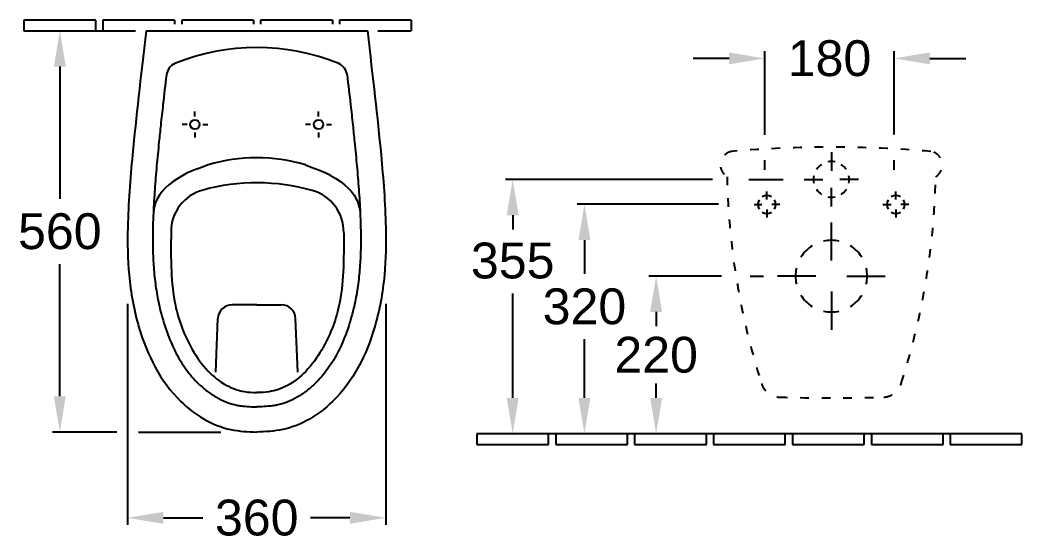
# Model space of a CAD drawing. Extents: x 152 to 2715, y 720 to 1439.
# Drawn here: x 152 to 1549, y 720 to 1439 of the extents above; entities that cross this region are included whole.
import ezdxf

# ---------------------------------------------------------------- set-up
doc = ezdxf.new("R2010")
doc.units = 0
doc.linetypes.add('ACAD_ISO03W100', pattern=[30, 12, -18])
for name, color, linetype in [('DRAUF', 6, 'CONTINUOUS'), ('DRAUF_Befestigung', 7, 'CONTINUOUS'), ('DRAUF_Bemassung', 7, 'CONTINUOUS'), ('DRAUF_Fliesen', 2, 'CONTINUOUS'), ('INST', 4, 'CONTINUOUS'), ('INST_Abfluss', 7, 'CONTINUOUS'), ('INST_Befestigung', 7, 'CONTINUOUS'), ('INST_Bemassung', 7, 'CONTINUOUS'), ('INST_Fliesen', 2, 'CONTINUOUS')]:
    doc.layers.add(name, color=color, linetype=linetype)
doc.styles.get("Standard").update_dxf_attribs({"font": 'ARIAL.TTF'})

msp = doc.modelspace()

# ---------------------------------------------------------------- linework, layer by layer
at = {"layer": 'DRAUF'}
msp.add_line((327.5907208135832, 1424.488595225436), (636.00848735006, 1424.488595225436), dxfattribs=at)
at = {"layer": 'DRAUF', "color": 2}
for p, q in [((481.7996040818211, 1042.024569406588), (447.5599976366541, 1042.024569406588)), ((481.7996040818211, 1042.024569406588), (516.0392105269882, 1042.024569406588)), ((424.7324890485611, 948.2778132979888), (427.5745310990314, 1022.786886449278)), ((538.8667191150812, 948.2778132979888), (536.0246770646108, 1022.786886449278))]:
    msp.add_line(p, q, dxfattribs=at)
at = {"layer": 'DRAUF', "color": 5}
for centre, radius, start, end in [((481.7996040818223, 1095.831902086331), 305.0870852977873, 67.99862807398512, 112.0013719260154), ((375.7450902569185, 1360.477259922847), 20, 114.3301977103731, 173.1484975542573), ((587.8541179067238, 1360.477259922847), 20, 6.851502445742753, 65.66980228962693), ((480.1325788152028, 1020.829738525729), 226.242843348066, 89.57782365623532, 106.9847858291864), ((483.4666293484395, 1020.829738525729), 226.242843348066, 73.01521417081359, 90.42217634376468)]:
    msp.add_arc(centre, radius, start, end, dxfattribs=at)
at = {"layer": 'DRAUF', "color": 2}
for centre, radius, start, end in [((422.3749440838387, 1144.296554873551), 60, 104.9296948760624, 180.6069525748804), ((481.9052496916845, 927.1531284392108), 285.1546167870138, 74.31533092276838, 105.2466171771633), ((543.0939580404713, 1143.835077156718), 60, 358.9549955250516, 74.63225322386965), ((447.5599976366539, 1022.024569406588), 20, 89.9999999999995, 177.8155933979945), ((516.0392105269884, 1022.024569406588), 20, 2.184406602005464, 90.00000000000053)]:
    msp.add_arc(centre, radius, start, end, dxfattribs=at)
at = {"layer": 'DRAUF'}
for points in [[(327.5907208135832, 1424.488595225436), (319.8430134332689, 1357.618950831274), (309.5772143559614, 1270.978673987852), (300.9532069797519, 1161.891572656307), (302.1966019089464, 1080.860037564858), (317.4887458256426, 995.5140324617578), (359.4052623656421, 910.2999546847614), (430.6939812818773, 866.8389141301823), (469.6085293147469, 864.9755503589754), (481.7996040818207, 864.4885952254358)], [(636.00848735006, 1424.488595225436), (643.7561947303734, 1357.618950831274), (654.0219938076809, 1270.978673987852), (662.6460011838903, 1161.891572656307), (661.4026062546959, 1080.860037564858), (646.1104623379997, 995.5140324617578), (604.1939457980002, 910.2999546847614), (532.905226881765, 866.8389141301823), (493.9906788488954, 864.9755503589754), (481.7996040818216, 864.4885952254358)]]:
    msp.add_open_spline(points, degree=3, knots=[0.5574071312669823, 0.5574071312669823, 0.5574071312669823, 0.5574071312669823, 13.35669307875278, 21.4487416450925, 26.75086386171478, 32.70338433626999, 42.17037670449346, 48.54734091170045, 51.4503226322941, 51.4503226322941, 51.4503226322941, 51.4503226322941], dxfattribs=at)
at = {"layer": 'DRAUF', "color": 5}
for points, knots in [([(355.8879167539981, 1362.86318961059), (354.1947945617339, 1348.771985956876), (352.588292549648, 1335.069769548968), (349.970032165334, 1311.952011213978), (348.9179288981004, 1302.413133373346), (347.0706335593206, 1285.118383633142), (346.2623002230421, 1277.336935172107), (344.8989090442253, 1263.787350751685), (344.3314561325576, 1258.007227051741), (343.2560590520475, 1246.754000433278), (342.7458497919783, 1241.281176181748), (341.7642346070559, 1230.364862958001), (341.2927930498406, 1224.918204897954), (339.9545320196266, 1208.612005619603), (339.1638675315307, 1197.786259876726), (337.838566475948, 1175.538837780497), (337.3232989530056, 1164.122831514078), (336.9160058656717, 1148.321316921523), (336.8350514141771, 1143.898685446842), (336.7525317615077, 1135.097278106266), (336.7510715615413, 1130.715381005246), (336.8857602133226, 1117.632678488709), (337.1611943194541, 1108.995008911519), (337.932513858532, 1096.107577866488), (338.2539881844873, 1091.783294805979), (339.4205297934952, 1078.894368059991), (340.4716030712257, 1070.376264771387), (343.1700854279595, 1053.499132002131), (344.8172580380322, 1045.141759572299), (348.0869367185505, 1031.415723285755), (349.5272369553984, 1025.997402660681), (354.2922247142262, 1009.86006268765), (358.0380550100836, 999.344139728868), (366.0183088561098, 980.9955264939454), (370.0611709686998, 973.0101570343245), (379.0247928648798, 957.9503249690865), (383.9437870190584, 950.8767876197335), (392.2264570424386, 940.8119318018257), (395.2634496230444, 937.4400216752351), (400.2700893795879, 932.3865719300129), (402.1456458001762, 930.5949388013), (405.9948275274724, 927.1202932022429), (407.9662459697936, 925.4393698533536), (413.9952600890567, 920.593669975905), (418.1677661944227, 917.6270282759856), (426.6756932046032, 912.3473712403934), (431.0105080953847, 910.0347193621515), (439.7010034376115, 906.1509374668685), (444.0554014629056, 904.5798753535405), (449.7485576368663, 903.020722174037), (451.1287689882222, 902.6817152928647), (453.0010390247144, 902.2750708107337), (453.4994988150245, 902.1719651171957), (454.5162667712993, 901.9717842823584), (455.0320679702866, 901.8752394605262), (456.6020220840419, 901.5960150757055), (457.6787601103381, 901.4237618135426), (461.0002575492406, 900.946423446263), (463.3365958636239, 900.6811314309598), (469.5182778505016, 900.1219892128611), (473.5185810310122, 899.885956706948), (479.0905331050401, 899.629749377325), (480.4332071924853, 899.5727996918172), (481.7996040818211, 899.5170511454121)], [4.315935244408845, 4.315935244408845, 4.315935244408845, 4.315935244408845, 7.467680608406003, 7.467680608406003, 9.734384178020763, 9.734384178020763, 11.61286773170304, 11.61286773170304, 13.01677685798493, 13.01677685798493, 14.347544085913, 14.347544085913, 15.67831131384106, 15.67831131384106, 18.33984576969718, 18.33984576969718, 21.16971620579274, 21.16971620579274, 22.27251030039747, 22.27251030039747, 23.37530439500221, 23.37530439500221, 25.58089258421168, 25.58089258421168, 26.7048353897963, 26.7048353897963, 28.95272100096553, 28.95272100096553, 31.20060661213477, 31.20060661213477, 32.68382321745364, 32.68382321745364, 35.65025642809139, 35.65025642809139, 38.11325059749394, 38.11325059749394, 40.57624476689649, 40.57624476689649, 41.9049817019363, 41.9049817019363, 42.66838719080137, 42.66838719080137, 43.43179267966644, 43.43179267966644, 44.95860365739657, 44.95860365739657, 46.48541463512671, 46.48541463512671, 48.01222561285685, 48.01222561285685, 48.50295636672764, 48.50295636672764, 48.68064129617767, 48.68064129617767, 48.85832622562769, 48.85832622562769, 49.21369608452773, 49.21369608452773, 49.92443580232781, 49.92443580232781, 51.00284179064595, 51.00284179064595, 51.33708449130074, 51.33708449130074, 51.33708449130074, 51.33708449130074]), ([(607.7112914096442, 1362.86318961059), (609.4044136019083, 1348.771985956876), (611.0109156139943, 1335.069769548968), (613.6291759983083, 1311.952011213978), (614.6812792655419, 1302.413133373346), (616.5285746043216, 1285.118383633142), (617.3369079406002, 1277.336935172107), (618.700299119417, 1263.787350751685), (619.2677520310847, 1258.007227051741), (620.3431491115948, 1246.754000433278), (620.853358371664, 1241.281176181748), (621.8349735565864, 1230.364862958001), (622.3064151138017, 1224.918204897954), (623.6446761440156, 1208.612005619603), (624.4353406321115, 1197.786259876726), (625.7606416876943, 1175.538837780497), (626.2759092106367, 1164.122831514078), (626.6832022979706, 1148.321316921523), (626.7641567494652, 1143.898685446842), (626.8466764021346, 1135.097278106266), (626.848136602101, 1130.715381005246), (626.7134479503197, 1117.632678488709), (626.4380138441882, 1108.995008911519), (625.6666943051102, 1096.107577866488), (625.345219979155, 1091.783294805979), (624.178678370147, 1078.894368059991), (623.1276050924166, 1070.376264771387), (620.4291227356828, 1053.499132002131), (618.7819501256101, 1045.141759572299), (615.5122714450918, 1031.415723285755), (614.0719712082439, 1025.997402660681), (609.3069834494161, 1009.86006268765), (605.5611531535587, 999.344139728868), (597.5808993075325, 980.9955264939454), (593.5380371949425, 973.0101570343245), (584.5744152987625, 957.9503249690865), (579.6554211445839, 950.8767876197335), (571.3727511212037, 940.8119318018257), (568.3357585405979, 937.4400216752351), (563.3291187840543, 932.3865719300129), (561.4535623634661, 930.5949388013), (557.6043806361699, 927.1202932022429), (555.6329621938487, 925.4393698533536), (549.6039480745856, 920.593669975905), (545.4314419692196, 917.6270282759856), (536.923514959039, 912.3473712403934), (532.5887000682576, 910.0347193621515), (523.8982047260308, 906.1509374668685), (519.5438067007367, 904.5798753535405), (513.850650526776, 903.020722174037), (512.4704391754201, 902.6817152928647), (510.5981691389279, 902.2750708107337), (510.0997093486178, 902.1719651171957), (509.0829413923429, 901.9717842823584), (508.5671401933557, 901.8752394605262), (506.9971860796004, 901.5960150757055), (505.9204480533042, 901.4237618135426), (502.5989506144017, 900.946423446263), (500.2626123000184, 900.6811314309598), (494.0809303131407, 900.1219892128611), (490.0806271326301, 899.885956706948), (484.5086750586022, 899.629749377325), (483.166000971157, 899.5727996918172), (481.7996040818211, 899.5170511454121)], [4.315935244408845, 4.315935244408845, 4.315935244408845, 4.315935244408845, 7.467680608406003, 7.467680608406003, 9.734384178020763, 9.734384178020763, 11.61286773170304, 11.61286773170304, 13.01677685798493, 13.01677685798493, 14.347544085913, 14.347544085913, 15.67831131384106, 15.67831131384106, 18.33984576969718, 18.33984576969718, 21.16971620579274, 21.16971620579274, 22.27251030039747, 22.27251030039747, 23.37530439500221, 23.37530439500221, 25.58089258421168, 25.58089258421168, 26.7048353897963, 26.7048353897963, 28.95272100096553, 28.95272100096553, 31.20060661213477, 31.20060661213477, 32.68382321745364, 32.68382321745364, 35.65025642809139, 35.65025642809139, 38.11325059749394, 38.11325059749394, 40.57624476689649, 40.57624476689649, 41.9049817019363, 41.9049817019363, 42.66838719080137, 42.66838719080137, 43.43179267966644, 43.43179267966644, 44.95860365739657, 44.95860365739657, 46.48541463512671, 46.48541463512671, 48.01222561285685, 48.01222561285685, 48.50295636672764, 48.50295636672764, 48.68064129617767, 48.68064129617767, 48.85832622562769, 48.85832622562769, 49.21369608452773, 49.21369608452773, 49.92443580232781, 49.92443580232781, 51.00284179064595, 51.00284179064595, 51.33708449130074, 51.33708449130074, 51.33708449130074, 51.33708449130074]), ([(414.043026253541, 1237.204402496391), (390.9133809825612, 1229.064215424384), (362.0294068292601, 1214.885968424013), (342.4282430555299, 1195.544910669991), (338.245325921172, 1175.975341656891), (337.6973430119901, 1171.357174511012)], [67.42909664715368, 67.42909664715368, 67.42909664715368, 67.42909664715368, 80.68667901643926, 127.536821924861, 141.538288203678, 141.538288203678, 141.538288203678, 141.538288203678]), ([(549.5561819101013, 1237.204402496391), (572.6858271810811, 1229.064215424384), (601.5698013343822, 1214.885968424013), (621.1709651081123, 1195.544910669991), (625.3538822424703, 1175.975341656891), (625.9018651516521, 1171.357174511012)], [67.42909664715368, 67.42909664715368, 67.42909664715368, 67.42909664715368, 80.68667901643926, 127.536821924861, 141.538288203678, 141.538288203678, 141.538288203678, 141.538288203678])]:
    msp.add_open_spline(points, degree=3, knots=knots, dxfattribs=at)
at = {"layer": 'DRAUF', "color": 2}
for points, knots in [([(362.3783106057458, 1143.660967511037), (362.1795696385748, 1125.398504075205), (361.8074584630704, 1091.204916142885), (367.111872458787, 1035.06668412812), (385.3348152273179, 987.1275991505076), (411.5238083701315, 949.9663949102851), (436.81577794236, 929.3864527025921), (461.2719025960282, 920.3692223049866), (476.0544500585709, 919.8119196913312), (481.8766095928895, 919.6610993321774)], [0, 0, 0, 0, 54.78923676498375, 102.5842209979387, 168.4178371598438, 205.8115702306102, 237.9148419608087, 264.7751423053408, 282.1842054164652, 282.1842054164652, 282.1842054164652, 282.1842054164652]), ([(603.083978736508, 1142.740811700307), (603.1430905418051, 1124.477362559699), (603.2537680919263, 1090.281929050353), (597.520311374994, 1034.185891974133), (578.9313889871953, 986.3875292815023), (552.4590499666806, 949.4276357589174), (527.0104782408848, 929.0416615798031), (502.4861282550926, 920.211670928988), (487.6997520450263, 919.7674026993809), (481.8766095928897, 919.6610993321774)], [0, 0, 0, 0, 54.78923676498351, 102.5842209979385, 168.4178371598435, 205.8115702306098, 237.9148419608083, 264.7751423053407, 282.1842054164568, 282.1842054164568, 282.1842054164568, 282.1842054164568])]:
    msp.add_open_spline(points, degree=3, knots=knots, dxfattribs=at)
at = {"layer": 'DRAUF_Befestigung', "color": 1, "linetype": 'Continuous'}
for p, q in [((395.6323136731353, 1304.730396940615), (395.6323136731353, 1311.711562500412)), ((567.9668944905079, 1304.730396940615), (567.9668944905079, 1311.711562500412)), ((384.6305344366033, 1293.728617704084), (377.6493688768064, 1293.728617704084)), ((406.6340929096664, 1293.728617704084), (413.6152584694632, 1293.728617704084)), ((556.9651152539768, 1293.728617704084), (549.98394969418, 1293.728617704084)), ((578.9686737270399, 1293.728617704084), (585.9498392868368, 1293.728617704084)), ((395.6323136731344, 1282.726838467552), (395.6323136731344, 1275.745672907755)), ((567.9668944905088, 1282.726838467552), (567.9668944905088, 1275.745672907755))]:
    msp.add_line(p, q, dxfattribs=at)
at = {"layer": 'DRAUF_Befestigung', "color": 7, "linetype": 'Continuous'}
for centre in [(395.6323136731348, 1293.728617704084), (567.9668944905084, 1293.728617704084)]:
    msp.add_circle(centre, 6.53153999999995, dxfattribs=at)
at = {"layer": 'DRAUF_Bemassung'}
for p, q in [((207.2603933397368, 1374.488595225436), (207.2603933397368, 1190.01724461152)), ((207.2603933397368, 914.4885952254358), (207.2603933397368, 1098.959945839351)), ((301.7996040818216, 1043.557014478231), (301.7996040818216, 734.8991477731311)), ((661.7996040818216, 1043.557014478231), (661.7996040818216, 734.8991477731311)), ((286.8021139253475, 864.4885952254358), (197.2603933397368, 864.4885952254358)), ((316.7970942382957, 864.4885952254357), (431.7996040818216, 864.4885952254358)), ((351.7996040818216, 744.8991477731311), (406.6665890750003, 744.8991477731311)), ((611.7996040818216, 744.8991477731311), (556.9326190886429, 744.8991477731311))]:
    msp.add_line(p, q, dxfattribs=at)
for points in [[(198.9270600064035, 1374.488595225436), (215.5937266730701, 1374.488595225436), (207.2603933397368, 1424.488595225436)], [(198.9270600064035, 914.4885952254358), (215.5937266730701, 914.4885952254358), (207.2603933397368, 864.4885952254358)], [(351.7996040818216, 753.2324811064644), (351.7996040818216, 736.5658144397977), (301.7996040818216, 744.8991477731311)], [(611.7996040818216, 753.2324811064644), (611.7996040818216, 736.5658144397977), (661.7996040818216, 744.8991477731311)]]:
    msp.add_solid(points, dxfattribs=at)
at = {"layer": 'DRAUF_Fliesen'}
for p, q in [((257.2603933397368, 1439.488595225436), (157.2603933397368, 1439.488595225436)), ((157.2603933397368, 1439.488595225436), (157.2603933397368, 1424.488595225436)), ((257.2603933397368, 1424.488595225436), (257.2603933397368, 1439.488595225436)), ((367.2603933397368, 1439.488595225436), (267.2603933397368, 1439.488595225436)), ((267.2603933397368, 1439.488595225436), (267.2603933397368, 1424.488595225436)), ((367.2603933397368, 1439.488595225436), (367.2603933397368, 1433.679619583998)), ((477.2603933397368, 1439.488595225436), (377.2603933397368, 1439.488595225436)), ((377.2603933397368, 1439.488595225436), (377.2603933397368, 1433.679619583998)), ((477.2603933397368, 1439.488595225436), (477.2603933397368, 1433.679619583998)), ((587.2603933397368, 1439.488595225436), (487.2603933397368, 1439.488595225436)), ((487.2603933397368, 1439.488595225436), (487.2603933397368, 1433.679619583998)), ((587.2603933397368, 1439.488595225436), (587.2603933397368, 1433.679619583998)), ((697.2603933397368, 1439.488595225436), (597.2603933397368, 1439.488595225436)), ((597.2603933397368, 1439.488595225436), (597.2603933397368, 1433.679619583998)), ((697.2603933397368, 1439.488595225436), (697.2603933397368, 1424.488595225436)), ((157.2603933397368, 1424.488595225436), (257.2603933397368, 1424.488595225436)), ((257.2603933397368, 1424.488595225436), (262.7810532105796, 1424.488595225436)), ((262.7810532105796, 1424.488595225436), (312.7810532105796, 1424.488595225436)), ((650.8181549530636, 1424.488595225436), (697.2603933397368, 1424.488595225436))]:
    msp.add_line(p, q, dxfattribs=at)
at = {"layer": 'INST', "color": 4, "linetype": 'ACAD_ISO03W100'}
for centre, radius, start, end in [((1282.905292070056, -363.8971709165226), 1626.006067748918, 85.11211769632962, 94.88788230367041), ((1147.306340230504, 1237.285821666498), 19.13807846723739, 98.85754084447797, 238.9639799678115), ((1418.504243909607, 1237.285821666498), 19.13807846723739, 301.0360200321885, 81.14245915552205), ((2159.682705804964, 1242.832003743658), 1022.479030239617, 181.2297804922194, 197.6684753589942), ((406.1278783351472, 1242.832003743658), 1022.479030239617, 342.3315246410058, 358.7702195077806), ((1211.199233437117, 940.1738314626114), 26.88220375004188, 196.5851698971988, 266.6101290379175), ((1354.611350702994, 940.1738314626114), 26.88220375004188, 273.3898709620825, 343.4148301028013), ((1282.905292070056, 3096.977434575588), 2184.868537743193, 268.0775426130081, 271.9224573869919)]:
    msp.add_arc(centre, radius, start, end, dxfattribs=at)
at = {"layer": 'INST_Abfluss', "color": 1}
for p, q in [((1282.905292070051, 1254.996535222739), (1282.905292070051, 1229.093745750728)), ((1245.017653679704, 1217.108896832392), (1270.920443151715, 1217.108896832392)), ((1320.792930460398, 1217.108896832392), (1294.890140988387, 1217.108896832392)), ((1282.905292070051, 1179.221258442044), (1282.905292070051, 1205.124047914056)), ((1282.905292070053, 1103.766927478039), (1282.905292070053, 1156.971844251384)), ((1261.247261424406, 1082.108896832392), (1208.042344651061, 1082.108896832392)), ((1304.5633227157, 1082.108896832392), (1357.768239489045, 1082.108896832392)), ((1282.905292070053, 1060.450866186744), (1282.905292070053, 1007.2459494134))]:
    msp.add_line(p, q, dxfattribs=at)
at = {"layer": 'INST_Abfluss', "color": 2}
for centre, start, end in [((1282.90529207005, 1217.108896832392), 123.1738577293247, 146.8261422706753), ((1282.905292070051, 1217.108896832392), 78.17385772932495, 101.826142270675), ((1282.905292070051, 1217.108896832392), 33.17385772932472, 56.82614227067527), ((1282.90529207005, 1217.108896832392), 168.1738577293263, 191.8261422706737), ((1282.905292070051, 1217.108896832392), 348.1738577293263, 11.82614227067371), ((1282.90529207005, 1217.108896832392), 213.1738577293247, 236.8261422706753), ((1282.905292070051, 1217.108896832391), 303.1738577293248, 326.8261422706753), ((1282.905292070051, 1217.108896832391), 258.1738577293249, 281.8261422706751)]:
    msp.add_arc(centre, 24.99999999999936, start, end, dxfattribs=at)
at = {"layer": 'INST_Abfluss', "color": 3}
for centre, start, end in [((1282.905292070052, 1082.108896832394), 77.17772673072221, 102.8222732692778), ((1282.905292070056, 1082.108896832395), 122.1777267307173, 147.8222732692937), ((1282.905292070048, 1082.108896832395), 32.17772673070627, 57.82227326928271), ((1282.905292070057, 1082.108896832398), 167.1777267307081, 192.8222732692919), ((1282.905292070047, 1082.108896832399), 347.1777267307081, 12.82227326929194), ((1282.905292070056, 1082.108896832402), 212.1777267307063, 237.8222732692827), ((1282.90529207005, 1082.108896832402), 302.1777267307173, 327.8222732692938), ((1282.905292070053, 1082.108896832404), 257.1777267307222, 282.8222732692778)]:
    msp.add_arc(centre, 50.00000000000134, start, end, dxfattribs=at)
at = {"layer": 'INST_Befestigung', "color": 1, "linetype": 'Continuous'}
for p, q in [((1192.905292070053, 1188.895586360535, -2.371083520763529e-07), (1192.905292070053, 1200.31220730425, -2.371083520763529e-07)), ((1372.905292070053, 1188.895586360535, -2.371083520763258e-07), (1372.905292070053, 1200.31220730425, -2.371083520763258e-07)), ((1175.307082586794, 1182.072212016407, -2.371083520763529e-07), (1186.03457645831, 1182.072212016407, -2.371083520763529e-07)), ((1192.905292070053, 1175.32220730425, -2.371083520763529e-07), (1192.905292070053, 1163.905586360534, -2.371083520763529e-07)), ((1211.108602541911, 1182.108896832392, -2.371083520763529e-07), (1199.691981598196, 1182.108896832392, -2.371083520763529e-07)), ((1354.701981598195, 1182.108896832392, -2.371083520763258e-07), (1366.118602541911, 1182.108896832392, -2.371083520763258e-07)), ((1372.905292070053, 1175.32220730425, -2.371083520763258e-07), (1372.905292070053, 1163.905586360534, -2.371083520763258e-07)), ((1391.10860254191, 1182.108896832392, -2.371083520763258e-07), (1379.691981598195, 1182.108896832392, -2.371083520763258e-07))]:
    msp.add_line(p, q, dxfattribs=at)
at = {"layer": 'INST_Befestigung', "color": 7, "linetype": 'Continuous'}
for centre, start, end in [((1192.905292070053, 1182.108896832392, -2.371083520763529e-07), 148.7450184744499, 211.2549815255647), ((1192.905292070053, 1182.108896832392, -2.371083520763529e-07), 58.74501847442082, 121.2549815255792), ((1192.905292070053, 1182.108896832392, -2.371083520763529e-07), 328.7450184744354, 31.25498152555014), ((1372.905292070053, 1182.108896832392, -2.371083520763258e-07), 148.7450184744499, 211.2549815255647), ((1372.905292070053, 1182.108896832392, -2.371083520763258e-07), 58.74501847442082, 121.2549815255792), ((1372.905292070053, 1182.108896832392, -2.371083520763258e-07), 328.7450184744354, 31.25498152555014), ((1192.905292070053, 1182.108896832392, -2.371083520763529e-07), 238.7450184744208, 301.2549815255792), ((1372.905292070053, 1182.108896832392, -2.371083520763258e-07), 238.7450184744208, 301.2549815255792)]:
    msp.add_arc(centre, 12.495, start, end, dxfattribs=at)
at = {"layer": 'INST_Bemassung'}
for p, q in [((1140.336816579973, 1385.911406215635), (1090.336816579973, 1385.911406215635)), ((1190.336816579973, 1279.47179814188), (1190.336816579973, 1395.911406215635)), ((1370.336816579973, 1279.756567070173), (1370.336816579973, 1395.911406215635)), ((1420.336816579973, 1385.911406215635), (1470.336816579973, 1385.911406215635)), ((1117.15241369299, 1217.108896832395), (828.6434466296769, 1217.108896832395)), ((1167.905152600786, 1217.108896832395), (1215.848253425987, 1217.108896832395)), ((1125.436083405772, 1182.353770077313), (928.6434466296769, 1182.353770077313)), ((838.6434466296769, 1167.108896832395), (838.6434466296769, 1147.108896832395)), ((938.6434466296769, 1132.353770077313), (938.6434466296769, 1085.173932427986)), ((1129.914687800562, 1082.108896832395), (1028.643446629677, 1082.108896832395)), ((1169.914687800562, 1082.108896832395), (1188.129972464499, 1082.108896832395)), ((838.6434466296768, 912.1088968323897), (838.6434466296769, 1058.026736401322)), ((1038.643446629677, 1032.108896832395), (1038.643446629677, 1012.108896832395)), ((938.6434466296768, 912.1088968323897), (938.6434466296769, 994.0825272438113)), ((1038.643446629677, 912.1088968323897), (1038.643446629677, 932.1088968323897))]:
    msp.add_line(p, q, dxfattribs=at)
at = {"layer": 'INST_Bemassung', "linetype": 'ByBlock'}
for p, q in [((1190.336816579973, 1230.383753556092), (1190.336816579973, 1243.978995822012)), ((1370.336816579973, 1230.383753556092), (1370.336816579973, 1243.978995822012))]:
    msp.add_line(p, q, dxfattribs=at)
at = {"layer": 'INST_Bemassung'}
for points in [[(1140.336816579973, 1394.244739548969), (1140.336816579973, 1377.578072882302), (1190.336816579973, 1385.911406215635)], [(1420.336816579973, 1394.244739548969), (1420.336816579973, 1377.578072882302), (1370.336816579973, 1385.911406215635)], [(830.3101132963435, 1167.108896832395), (846.9767799630102, 1167.108896832395), (838.6434466296769, 1217.108896832395)], [(930.3101132963435, 1132.353770077313), (946.9767799630102, 1132.353770077313), (938.6434466296769, 1182.353770077313)], [(1030.310113296344, 1032.108896832395), (1046.97677996301, 1032.108896832395), (1038.643446629677, 1082.108896832395)], [(830.3101132963434, 912.1088968323897), (846.9767799630101, 912.1088968323897), (838.6434466296768, 862.1088968323897)], [(930.3101132963434, 912.1088968323897), (946.9767799630101, 912.1088968323897), (938.6434466296768, 862.1088968323897)], [(1030.310113296344, 912.1088968323897), (1046.97677996301, 912.1088968323897), (1038.643446629677, 862.1088968323897)]]:
    msp.add_solid(points, dxfattribs=at)
at = {"layer": 'INST_Fliesen'}
for p, q in [((888.6434466296768, 862.1088968323897), (788.6434466296768, 862.1088968323897)), ((788.6434466296768, 862.1088968323897), (788.6434466296768, 847.1088968323897)), ((888.6434466296768, 847.1088968323897), (888.6434466296768, 862.1088968323897)), ((898.6434466296768, 862.1088968323897), (888.6434466296768, 862.1088968323897)), ((998.6434466296766, 862.1088968323897), (898.6434466296768, 862.1088968323897)), ((898.6434466296768, 862.1088968323897), (898.6434466296768, 847.1088968323897)), ((1008.643446629677, 862.1088968323897), (998.6434466296766, 862.1088968323897)), ((998.6434466296766, 847.1088968323897), (998.6434466296766, 862.1088968323897)), ((1108.643446629677, 862.1088968323897), (1008.643446629677, 862.1088968323897)), ((1008.643446629677, 862.1088968323897), (1008.643446629677, 847.1088968323897)), ((1108.643446629677, 847.1088968323897), (1108.643446629677, 862.1088968323897)), ((1118.643446629677, 862.1088968323897), (1108.643446629677, 862.1088968323897)), ((1218.643446629676, 862.1088968323899), (1118.643446629676, 862.1088968323899)), ((1118.643446629676, 862.1088968323899), (1118.643446629676, 847.1088968323899)), ((1218.643446629676, 847.1088968323899), (1218.643446629676, 862.1088968323899)), ((1228.643446629676, 862.1088968323897), (1218.643446629676, 862.1088968323897)), ((1328.643446629676, 862.1088968323899), (1228.643446629676, 862.1088968323899)), ((1228.643446629676, 862.1088968323899), (1228.643446629676, 847.1088968323899)), ((1328.643446629676, 847.1088968323899), (1328.643446629676, 862.1088968323899)), ((1338.643446629676, 862.1088968323897), (1328.643446629676, 862.1088968323897)), ((1438.643446629676, 862.1088968323899), (1338.643446629676, 862.1088968323899)), ((1338.643446629676, 862.1088968323899), (1338.643446629676, 847.1088968323899)), ((1438.643446629676, 847.1088968323899), (1438.643446629676, 862.1088968323899)), ((1448.643446629676, 862.1088968323897), (1438.643446629676, 862.1088968323897)), ((1548.643446629676, 862.1088968323899), (1448.643446629676, 862.1088968323899)), ((1448.643446629676, 862.1088968323899), (1448.643446629676, 847.1088968323899)), ((1548.643446629676, 847.1088968323899), (1548.643446629676, 862.1088968323899)), ((788.6434466296768, 847.1088968323897), (888.6434466296768, 847.1088968323897)), ((898.6434466296768, 847.1088968323897), (998.6434466296766, 847.1088968323897)), ((1008.643446629677, 847.1088968323897), (1108.643446629677, 847.1088968323897)), ((1118.643446629676, 847.1088968323899), (1218.643446629676, 847.1088968323899)), ((1228.643446629676, 847.1088968323899), (1328.643446629676, 847.1088968323899)), ((1338.643446629676, 847.1088968323899), (1438.643446629676, 847.1088968323899)), ((1448.643446629676, 847.1088968323899), (1548.643446629676, 847.1088968323899))]:
    msp.add_line(p, q, dxfattribs=at)

# ---------------------------------------------------------------- texts
at = {"layer": 'DRAUF_Bemassung', "char_height": 50, "attachment_point": 5}
for s, insert in [('\\A1;560', (207.2603933397368, 1144.488595225436)), ('\\A1;360', (481.7996040818216, 744.8991477731311))]:
    msp.add_mtext(s, dxfattribs=dict(at, insert=insert))
at = {"layer": 'INST_Bemassung', "char_height": 50, "attachment_point": 5}
for s, insert in [('\\A1;180', (1280.336816579973, 1385.911406215635)), ('\\A1;355', (838.6434466296769, 1103.572438993409)), ('\\A1;320', (938.6434466296769, 1039.628229835899)), ('\\A1;220', (1038.643446629677, 972.1088968323925))]:
    msp.add_mtext(s, dxfattribs=dict(at, insert=insert))

doc.saveas('drawing.dxf')
